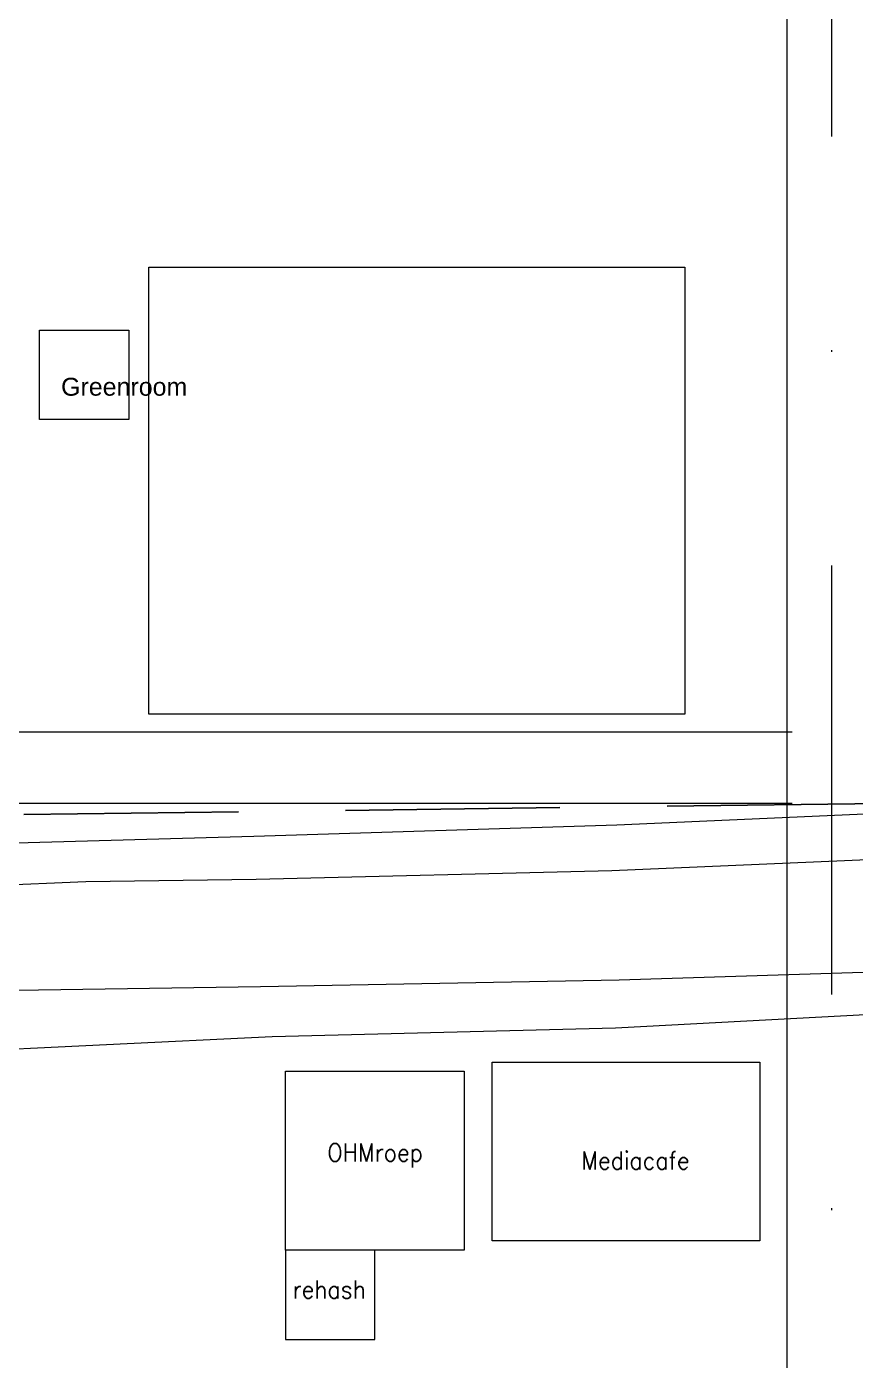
# Model space of a CAD drawing. Header units: millimetres. Extents: x 111563 to 112628, y 522776 to 523529.
# Drawn here: x 112054.2 to 112100.5, y 523216.9 to 523291.5 of the extents above; entities that cross this region are included whole.
import ezdxf
from ezdxf.enums import TextEntityAlignment as Align

# ---------------------------------------------------------------- set-up
doc = ezdxf.new("R2010")
doc.units = ezdxf.units.MM
doc.linetypes.add('DASHDOTX2', pattern=[48, 24, -11.95, 0.1, -11.95])
doc.linetypes.add('DASHED', pattern=[18, 12, -6])
for name, color, linetype, lineweight, true_color in [('bouwweg', 1, 'Continuous', 0, 0xff0000), ('bouwweg as', 18, 'DASHDOTX2', 0, 0x000000), ('event roads', 1, 'Continuous', 0, 0xff0000), ('FIELD A - talud basis', 253, 'Continuous', 0, 0xadadad), ('FIELD A - talud plateau', 253, 'Continuous', 0, 0xadadad), ('FIELD N-O-Q - hull', 18, 'Continuous', 0, 0x000000), ('Pipes - water', 5, 'DASHED', 25, 0x0000ff), ('T horeca', 18, 'Continuous', 0, 0x000000), ('T orga', 18, 'Continuous', 0, 0x000000), ('T2', 18, 'Continuous', 0, 0x000000), ('V00 kant verhard', 253, 'Continuous', 0, 0xadadad)]:
    doc.layers.add(name, color=color, linetype=linetype, lineweight=lineweight, true_color=true_color)
doc.styles.add('textstyle41', font='standard')
doc.styles.add('textstyle42', font='standard')
doc.styles.add('textstyle43', font='standard')
doc.styles.add('textstyle57', font='')
doc.styles.get('textstyle57').set_extended_font_data('Liberation Sans')

msp = doc.modelspace()

# ---------------------------------------------------------------- hatches: boundary and pattern name
at = {"layer": 'FIELD N-O-Q - hull'}
h = msp.add_hatch(dxfattribs=at)
h.set_pattern_fill('AR-B816', color=256, scale=1000, style=0)
h.paths.add_polyline_path([(112104.1131, 523428.83168), (112259.20185, 523474.28717), (112262.73937, 523319.31976), (112187.88576, 523319.44031), (112192.07783, 523173.24212), (112050.76029, 523122.41024), (111962.59473, 523365.03129), (112106.90715, 523415.11788)], flags=0)
at = {"layer": 'V00 kant verhard'}
h = msp.add_hatch(dxfattribs=at)
h.set_pattern_fill('AR-B816', color=256, scale=1000, style=0)
h.paths.add_polyline_path([(112627.903, 523527.23764), (112530.566, 523523.343), (112470.508, 523521.339), (112250.136, 523512.538), (112232.138, 523511.372), (112209.07328, 523507.80812), (112176.04435, 523497.34878), (112145.45738, 523486.9362), (112122.02906, 523478.47597), (112101.34175, 523473.3585), (112096.16551, 523474.12131), (112091.60479, 523475.87283), (112087.37467, 523477.0117), (112082.33108, 523477.49979), (112075.33512, 523476.52361), (112069.82603, 523473.93854), (112065.98458, 523469.41919), (112063.95088, 523464.22194), (112062.03015, 523460.26751), (112059.65749, 523458.2338), (112053.10443, 523454.95727), (112045.08258, 523450.5509), (112027.90905, 523442.75502), (111977.74425, 523423.88673), (111968.472, 523419.474), (111943.43, 523405.653), (111913.759, 523389.75), (111893.101, 523379.078), (111856.481, 523362.188), (111832.057, 523351.451), (111790.216, 523335.613), (111696.025, 523301.114), (111604.124, 523267.735), (111597.716, 523265.419), (111592.013, 523263.358), (111564.203, 523253.30553), (111564.203, 523247.16755), (111590.937, 523256.883), (111599.753, 523260.087), (111603.433, 523261.424), (111658.83, 523281.405), (111683.966, 523290.714), (111739.147, 523310.825), (111798.108, 523332.5), (111846.428, 523351.628), (111885.622, 523369.01), (111909.176, 523380.637), (111924.485, 523388.786), (111939.759, 523397.227), (111968.801, 523413.129), (111979.6449, 523418.82803), (111994.69434, 523424.38683), (112031.30108, 523438.35163), (112044.31681, 523441.87672), (112056.51906, 523444.58833), (112063.29809, 523445.67298), (112068.04341, 523445.67298), (112071.29734, 523443.91043), (112076.58498, 523442.0123), (112081.02294, 523439.58514), (112084.68445, 523434.41979), (112090.37287, 523423.6968), (112094.68823, 523414.86994), (112101.19079, 523416.84175), (112098.47918, 523426.55835), (112095.31473, 523437.86306), (112094.18489, 523441.0266), (112094.07191, 523443.73821), (112094.97578, 523445.88491), (112098.5511, 523451.47965), (112100.07368, 523456.16576), (112101.31598, 523458.78113), (112104.06211, 523461.33111), (112109.89617, 523464.04662), (112138.20538, 523476.54172), (112193.45716, 523496.84626), (112211.80659, 523502.14627), (112241.433, 523506.322), (112270.728, 523507.824), (112491.463, 523516.319), (112537.339, 523518.279), (112627.903, 523521.60036)], flags=0)
edge = h.paths.add_edge_path(flags=0)
edge.add_arc((112082.02378, 523459.1117), 13.84051, 0, 360)

# ---------------------------------------------------------------- linework, layer by layer
at = {"layer": 'bouwweg'}
msp.add_line((112096.70769, 523405.31532), (112096.70769, 523125.38534), dxfattribs=at)
at = {"layer": 'bouwweg as'}
msp.add_line((112099.20769, 523405.31532), (112099.20769, 523126.30371), dxfattribs=at)
at = {"layer": 'event roads'}
for p, q in [((112097, 523252), (112016.58908, 523252)), ((112097, 523248), (112022, 523248))]:
    msp.add_line(p, q, dxfattribs=at)
at = {"layer": 'FIELD A - talud basis'}
for points in [[(112166.976, 523371.829), (112167.466, 523355.319), (112167.96, 523335.682), (112168.922, 523315.362), (112169.334, 523295.011), (112169.894, 523274.78), (112170.531, 523257.51), (112170.475, 523251.688), (112170.32468, 523251.10843), (112169.966, 523250.629), (112169.966, 523250.629), (112169.34224, 523250.2861), (112168.631, 523250.258), (112168.631, 523250.258), (112164.827, 523249.943), (112164.782, 523249.962), (112148.141, 523248.949), (112131.646, 523248.409), (112106.955, 523247.668), (112087.181, 523246.784), (112066.876, 523246.163), (112047.566, 523245.623)], [(112036.898, 523233.406), (112044.998, 523233.842), (112049.336, 523234.085), (112067.891, 523234.977), (112087.119, 523235.464), (112107.054, 523236.517), (112128.109, 523237.138), (112148.115, 523237.653), (112166.455, 523238.136), (112170.897, 523238.088)]]:
    msp.add_lwpolyline(points, dxfattribs=at)
at = {"layer": 'FIELD A - talud plateau'}
for points in [[(112036.491, 523243.738), (112041.371, 523243.174), (112046.879, 523243.202), (112057.464, 523243.634), (112067.001, 523243.773), (112086.914, 523244.263), (112106.868, 523245.117), (112127.969, 523245.518), (112147.949, 523246.702), (112165.53, 523247.429), (112170.518, 523247.345), (112171.59709, 523247.72117), (112172.438, 523248.495), (112172.438, 523248.495), (112172.915, 523249.6004), (112172.887, 523250.804), (112172.887, 523250.804), (112172.972, 523257.486), (112173.326, 523275.049), (112172.465, 523295.098), (112172.422, 523315.051), (112171.278, 523334.768), (112170.74, 523354.659), (112170.017, 523373.894)], [(112036.706, 523236.502), (112043.233, 523237.171), (112049.826, 523237.504), (112067.235, 523237.773), (112087.324, 523238.149), (112106.909, 523238.75), (112128.215, 523239.327), (112147.907, 523239.571), (112166.127, 523240.463), (112171.872, 523240.199)]]:
    msp.add_lwpolyline(points, dxfattribs=at)
at = {"layer": 'Pipes - water'}
msp.add_line((112102, 523248), (112023, 523247), dxfattribs=at)
at = {"layer": 'T horeca'}
for points in [[(112080.20313, 523233.53619), (112095.20313, 523233.53619), (112095.20313, 523223.53619), (112080.20313, 523223.53619), (112080.20313, 523233.53619)], [(112068.63877, 523233.026), (112078.63877, 523233.026), (112078.63877, 523223.026), (112068.63877, 523223.026), (112068.63877, 523233.026)], [(112068.63877, 523218.026), (112073.63877, 523218.026), (112073.63877, 523223.026), (112068.63877, 523223.026), (112068.63877, 523218.026)]]:
    msp.add_lwpolyline(points, close=True, dxfattribs=at)
at = {"layer": 'T orga'}
for p, q in [((112054.86359, 523274.48086), (112059.86359, 523274.48086)), ((112054.86359, 523269.48086), (112054.86359, 523274.48086)), ((112059.86359, 523274.48086), (112059.86359, 523269.48086)), ((112059.86359, 523269.48086), (112054.86359, 523269.48086))]:
    msp.add_line(p, q, dxfattribs=at)
at = {"layer": 'T2'}
for p, q in [((112061, 523253), (112061, 523278)), ((112061, 523278), (112091, 523278)), ((112091, 523278), (112091, 523253)), ((112091, 523253), (112061, 523253))]:
    msp.add_line(p, q, dxfattribs=at)

# ---------------------------------------------------------------- texts
at = {"layer": 'T horeca'}
for s, style, p in [('OHMroep', 'textstyle42', (112070.98327, 523228.97864)), ('Mediacafe', 'textstyle41', (112085.20313, 523228.53619)), ('rehash', 'textstyle43', (112069.03947, 523221.31779))]:
    msp.add_text(s, height=1, dxfattribs=dict(at, style=style)).set_placement(p, align=Align.TOP_LEFT)
at = {"layer": 'T orga', "style": 'textstyle57'}
msp.add_text('Greenroom', height=1, dxfattribs=at).set_placement((112056.08058, 523271.81575), align=Align.TOP_LEFT)

doc.saveas('drawing.dxf')
